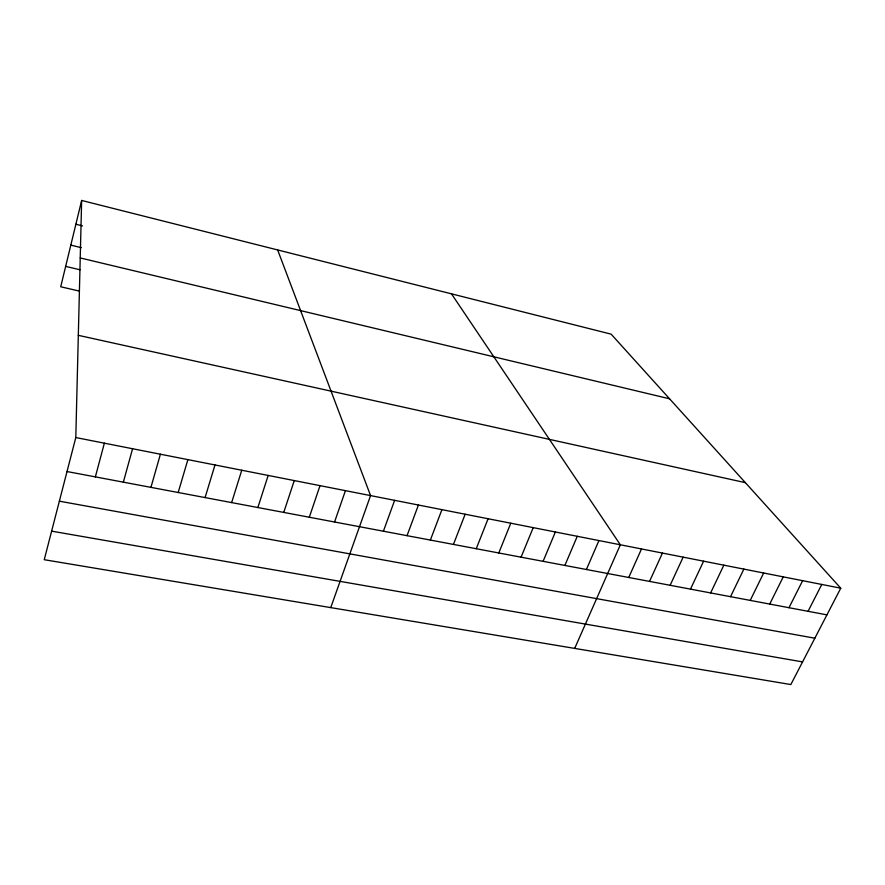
<?xml version="1.0" encoding="UTF-8"?>
<svg xmlns="http://www.w3.org/2000/svg" width="885" height="885" viewBox="0 0 885 885"><rect width="100%" height="100%" fill="white"/><g stroke="black" fill="none" stroke-linecap="round" stroke-linejoin="round"><path stroke-width="1.33" d="M75.8 437.555L81.641 200.452L611.137 334.154L840.75 588.182L790.847 684.547L44.25 559.707L75.8 437.555L840.75 588.182M81.641 200.452L60.722 286.773L78.942 290.988M95.359 476.882L104.375 443.175M123.336 482.159L132.584 448.728M150.937 487.358L160.417 454.215M178.184 492.502L187.886 459.625M205.088 497.58L214.989 464.957M231.649 502.58L241.76 470.234M257.867 507.525L268.177 475.433M283.753 512.415L294.262 480.566M309.319 517.238L320.016 485.644M334.563 521.995L345.438 490.644M330.747 607.608L370.561 495.589L277.647 249.946M383.404 531.21L394.633 500.335M407.034 535.668L418.417 505.014M430.375 540.071L441.925 509.649M453.452 544.419L465.145 514.218M476.252 548.722L488.1 518.743M498.797 552.97L510.789 523.201M521.077 557.174L533.212 527.626M543.102 561.322L555.371 531.985M564.873 565.438L577.274 536.299M586.401 569.497L598.935 540.558M574.697 648.406L620.341 544.784L451.472 293.831M628.737 577.474L641.514 548.943M649.546 581.401L662.445 553.07M670.133 585.284L683.143 557.141M690.488 589.122L703.608 561.178M710.622 592.928L723.853 565.161M730.534 596.678L743.865 569.099M750.226 600.395L763.667 573.004M769.718 604.068L783.258 576.854M788.989 607.707L802.629 580.671M808.06 611.303L821.789 584.443M51.629 531.144L802.573 661.903M59.361 501.175L814.842 638.218M67.017 471.539L826.933 614.865M78.311 335.327L745.369 482.657M65.656 266.385L80.048 269.781M80.225 257.944L669.569 398.803M70.811 245.123L81.32 247.667M75.867 224.237L82.471 225.863"/></g></svg>
